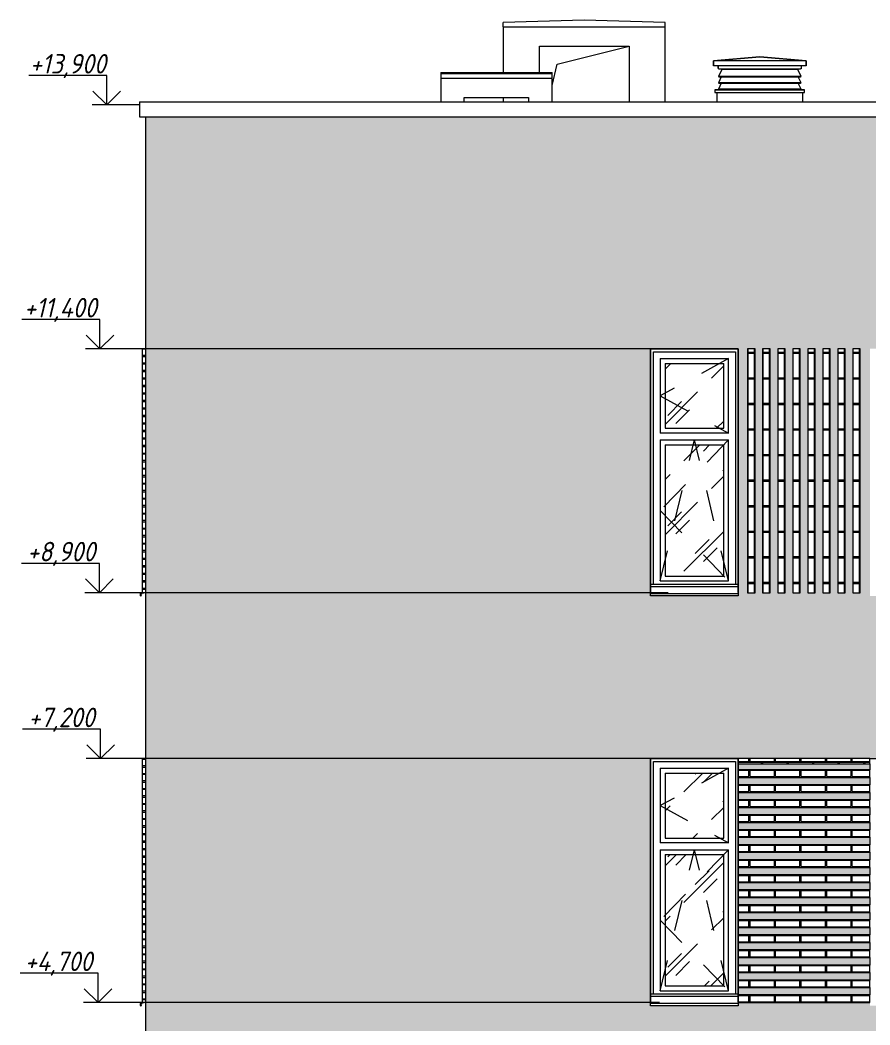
# Model space of a CAD drawing. Header units: millimetres. Extents: x 3914 to 319671, y -18248 to 19136.
# Drawn here: x 189311 to 198025, y 4470 to 14769 of the extents above; entities that cross this region are included whole.
import ezdxf

# ---------------------------------------------------------------- set-up
doc = ezdxf.new("R2010")
doc.units = ezdxf.units.MM
doc.linetypes.add('Штрих', pattern=[635, 317.5, -317.5])
for name, color, linetype, lineweight in [('A-DETL-2', 7, 'Continuous', 5), ('A-GENM', 7, 'Continuous', 9), ('A-GLAZ', 7, 'Continuous', 9), ('A-GLAZ-1', 7, 'Continuous', 5), ('A-GLAZ-2', 7, 'Штрих', 5), ('A-ROOF', 7, 'Continuous', 9), ('A-WALL', 7, 'Continuous', 5), ('A-WALL-PATT', 7, 'Continuous', 5), ('G-ANNO-DIMS', 7, 'Continuous', 9), ('G-ANNO-DIMS-1', 7, 'Continuous', 20), ('I-WALL', 7, 'Continuous', 5), ('S-BEAM', 7, 'Continuous', 9), ('S-COLS', 7, 'Continuous', 9)]:
    doc.layers.add(name, color=color, linetype=linetype, lineweight=lineweight)
doc.styles.add('ISOCPEUR_I_3', font='isocpeui.ttf', dxfattribs={"width": 0.9, "height": 200})
pattern_1 = [(45, (-39007.8, 1300), (-282.8427, 282.8427), [200, -600]), (45, (-39207.8, 1200), (-282.8427, 282.8427), [600, -200]), (45, (-38807.8, 1100), (-282.8427, 282.8427), [200, -600])]

# ---------------------------------------------------------------- blocks, each defined once
blk = doc.blocks.new('парапет4 - парапет-20644611-АР2_ТР1_Фасад ___-1')
at = {"layer": 'A-GENM'}
for p, q in [((-125390, 13930), (-93310, 13930)), ((-125390, 13930), (-125390, 13783)), ((-125383, 13776), (-93310, 13776))]:
    blk.add_line(p, q, dxfattribs=at)
blk.add_open_spline([(-125390, 13783), (-125390, 13782), (-125390, 13781), (-125389, 13780), (-125389, 13779), (-125388, 13778), (-125388, 13778), (-125387, 13777), (-125386, 13777), (-125386, 13776), (-125385, 13776), (-125384, 13776), (-125383, 13776), (-125382, 13776), (-125382, 13776)], degree=3, knots=[0, 0, 0, 0, 0.1111111, 0.2222222, 0.2777778, 0.3333333, 0.3888889, 0.4444444, 0.5, 0.5555556, 0.6111111, 0.6666667, 0.7222222, 0.7777778, 0.7777778, 0.7777778, 0.7777778], dxfattribs=at)
blk.add_open_spline([(-125384, 13776), (-125384, 13776), (-125383, 13776), (-125382, 13776), (-125382, 13776)], degree=3, dxfattribs=at)
blk = doc.blocks.new('Окно_СКБ_1Ст_БезПР - ОК-6__л__900х2500_h_ с форточкой_Вестибюль_ залы ДОО-V239-АР2_ТР1_Фасад ___-1')
at = {"layer": 'A-GLAZ-1'}
h = blk.add_hatch(dxfattribs=at)
h.set_pattern_fill('FP_116', color=256, style=0, pattern_type=2)
h.set_pattern_definition(pattern_1)
h.paths.add_polyline_path([(-119400, 6385), (-119400, 7050), (-120000, 7050), (-120000, 6385)], flags=0)
h = blk.add_hatch(dxfattribs=at)
h.set_pattern_fill('FP_116', color=256, style=0, pattern_type=2)
h.set_pattern_definition(pattern_1)
h.paths.add_polyline_path([(-119919, 4870), (-119400, 4870), (-119400, 6215), (-120000, 6215), (-120000, 4870)], flags=0)
for p, q in [((-120150, 7200), (-120150, 4703)), ((-119250, 7200), (-120150, 7200)), ((-120120, 4785), (-120120, 7170)), ((-120120, 7170), (-119280, 7170)), ((-119280, 7170), (-119280, 4785)), ((-119250, 4703), (-119250, 7200)), ((-120050, 7100), (-120050, 6335)), ((-120050, 7100), (-119350, 7100)), ((-120000, 7050), (-120000, 6385)), ((-120000, 7050), (-119400, 7050)), ((-119400, 6385), (-119400, 7050)), ((-119350, 6335), (-119350, 7100)), ((-119350, 6335), (-120050, 6335)), ((-120000, 6385), (-119400, 6385)), ((-120050, 6265), (-120050, 4820)), ((-120050, 6265), (-119350, 6265)), ((-120000, 6215), (-120000, 4870)), ((-120000, 6215), (-119400, 6215)), ((-119400, 4870), (-119400, 6215)), ((-119350, 4820), (-119350, 6265)), ((-120000, 4870), (-119400, 4870)), ((-120050, 4820), (-119350, 4820))]:
    blk.add_line(p, q, dxfattribs=at)
at = {"layer": 'A-GLAZ-2'}
for p, q in [((-119350, 7100), (-120050, 6717)), ((-120050, 6717), (-119350, 6335)), ((-120050, 4820), (-119700, 6265)), ((-119350, 6265), (-120050, 5543)), ((-119350, 4820), (-119700, 6265)), ((-120050, 5543), (-119350, 4820))]:
    blk.add_line(p, q, dxfattribs=at)
blk = doc.blocks.new('Окно_СКБ_1Ст_БезПР - ОК-6_л__900х2500_h_ с форточкой_Администрация ДОО-V261-АР2_ТР1_Фасад ___-1')
at = {"layer": 'A-GLAZ-1'}
h = blk.add_hatch(dxfattribs=at)
h.set_pattern_fill('FP_116', color=256, style=0, pattern_type=2)
h.set_pattern_definition(pattern_1)
h.paths.add_polyline_path([(-119400, 10585), (-119400, 11250), (-120000, 11250), (-120000, 10585), (-119653, 10585)], flags=0)
h = blk.add_hatch(dxfattribs=at)
h.set_pattern_fill('FP_116', color=256, style=0, pattern_type=2)
h.set_pattern_definition(pattern_1)
h.paths.add_polyline_path([(-119400, 9070), (-119400, 10415), (-120000, 10415), (-120000, 9070)], flags=0)
for p, q in [((-120150, 11400), (-120150, 8903)), ((-119250, 11400), (-120150, 11400)), ((-120120, 8985), (-120120, 11370)), ((-120120, 11370), (-119280, 11370)), ((-119280, 11370), (-119280, 8985)), ((-119250, 8903), (-119250, 11400)), ((-120050, 11300), (-120050, 10535)), ((-120050, 11300), (-119350, 11300)), ((-120000, 11250), (-120000, 10585)), ((-120000, 11250), (-119400, 11250)), ((-119400, 10585), (-119400, 11250)), ((-119350, 10535), (-119350, 11300)), ((-119350, 10535), (-120050, 10535)), ((-120000, 10585), (-119400, 10585)), ((-120050, 10465), (-120050, 9020)), ((-120050, 10465), (-119350, 10465)), ((-120000, 10415), (-120000, 9070)), ((-120000, 10415), (-119400, 10415)), ((-119400, 9070), (-119400, 10415)), ((-119350, 9020), (-119350, 10465)), ((-120000, 9070), (-119400, 9070)), ((-120050, 9020), (-119350, 9020))]:
    blk.add_line(p, q, dxfattribs=at)
at = {"layer": 'A-GLAZ-2'}
for p, q in [((-119350, 11300), (-120050, 10917)), ((-120050, 10917), (-119350, 10535)), ((-120050, 9020), (-119700, 10465)), ((-119350, 10465), (-120050, 9743)), ((-119350, 9020), (-119700, 10465)), ((-120050, 9743), (-119350, 9020))]:
    blk.add_line(p, q, dxfattribs=at)
blk = doc.blocks.new('ЗВ_Общее_Ламель_СКБ_Полоса - ЗВ_Общее_Ламель_СКБ_Полоса-28279588-АР2_ТР1_Фасад ___-1')
at = {"layer": 'S-BEAM'}
for p, q in [((-119425, 14187), (-119453, 14126)), ((-119453, 14126), (-119449, 14124)), ((-118607, 14126), (-119453, 14126)), ((-119449, 14124), (-118611, 14124)), ((-118607, 14126), (-118635, 14187)), ((-118611, 14124), (-118607, 14126))]:
    blk.add_line(p, q, dxfattribs=at)
blk = doc.blocks.new('ЗВ_Общее_Ламель_СКБ_Полоса - ЗВ_Общее_Ламель_СКБ_Полоса-V304-АР2_ТР1_Фасад ___-1')
at = {"layer": 'S-BEAM'}
for p, q in [((-119420, 14262), (-119453, 14190)), ((-118640, 14262), (-119420, 14262)), ((-118607, 14190), (-118640, 14262)), ((-119453, 14190), (-119449, 14187)), ((-118607, 14190), (-119453, 14190)), ((-119449, 14187), (-118611, 14187)), ((-118611, 14187), (-118607, 14190))]:
    blk.add_line(p, q, dxfattribs=at)
blk = doc.blocks.new('ЗВ_Общее_Труба профильная_СКБ - ЗВ_Общее_Труба профильная_СКБ-28280621-АР2_ТР1_Фасад ___-1')
at = {"layer": 'S-BEAM'}
blk.add_line((-119455, 14300), (-119455, 14276), dxfattribs=at)
at = {"layer": 'S-BEAM', "flags": 128}
blk.add_lwpolyline([(-119455, 14276), (-119455, 14275), (-119454, 14273), (-119454, 14272), (-119453, 14271), (-119452, 14271), (-119450, 14270), (-119449, 14270)], dxfattribs=at)
blk = doc.blocks.new('ЗВ_Общее_Труба профильная_СКБ - ЗВ_Общее_Труба профильная_СКБ-28279590-АР2_ТР1_Фасад ___-1')
at = {"layer": 'S-BEAM'}
for p, q in [((-119455, 14276), (-119455, 14300)), ((-119449, 14270), (-118611, 14270)), ((-118605, 14300), (-118605, 14276))]:
    blk.add_line(p, q, dxfattribs=at)
at = {"layer": 'S-BEAM', "flags": 128}
for points in [[(-119449, 14270), (-119450, 14270), (-119452, 14271), (-119453, 14271), (-119454, 14272), (-119454, 14273), (-119455, 14275), (-119455, 14276)], [(-118605, 14276), (-118605, 14275), (-118606, 14273), (-118606, 14272), (-118607, 14271), (-118608, 14271), (-118610, 14270), (-118611, 14270)]]:
    blk.add_lwpolyline(points, dxfattribs=at)
blk = doc.blocks.new('ЗВ_Общее_Покрывной элемент_СКБ - ЗВ_Общее_Покрывной элемент_СКБ-28280623-АР2_ТР1_Фасад ___-1')
at = {"layer": 'S-BEAM'}
for p, q in [((-119030, 14392), (-118555, 14350)), ((-118555, 14350), (-118555, 14300))]:
    blk.add_line(p, q, dxfattribs=at)
blk = doc.blocks.new('ЗВ_Общее_Покрывной элемент_СКБ - ЗВ_Общее_Покрывной элемент_СКБ-V305-АР2_ТР1_Фасад ___-1')
at = {"layer": 'S-BEAM'}
for p, q in [((-119505, 14350), (-119030, 14392)), ((-119505, 14300), (-119505, 14350))]:
    blk.add_line(p, q, dxfattribs=at)
blk = doc.blocks.new('ЗВ_Общее_Покрывной элемент_СКБ - ЗВ_Общее_Покрывной элемент_СКБ-28280624-АР2_ТР1_Фасад ___-1')
at = {"layer": 'S-BEAM'}
for p, q in [((-119030, 14392), (-119505, 14350)), ((-119505, 14350), (-119505, 14300)), ((-118555, 14350), (-119505, 14350)), ((-118555, 14350), (-119030, 14392)), ((-118555, 14300), (-118555, 14350)), ((-118555, 14300), (-119505, 14300))]:
    blk.add_line(p, q, dxfattribs=at)
blk = doc.blocks.new('ЗВ_Общее_Отлив_СКБ - ЗВ_Общее_Отлив_СКБ-28280625-АР2_ТР1_Фасад ___-1')
at = {"layer": 'S-BEAM'}
for p, q in [((-119425, 14060), (-119490, 14053)), ((-119490, 14053), (-118570, 14053)), ((-119490, 14053), (-119490, 14028)), ((-119490, 14028), (-118570, 14028)), ((-118570, 14053), (-118635, 14060)), ((-118570, 14028), (-118570, 14053))]:
    blk.add_line(p, q, dxfattribs=at)
blk = doc.blocks.new('AR_Отверстие прямоугольное _в стене__БезПР - AR_Отверстие прямоугольное _в стене__БезПР-35794837-АР2_ТР1_Фасад ___-1')
at = {"layer": 'A-GLAZ-1'}
for p, q in [((-121106, 14316), (-120370, 14500)), ((-121160, 14100), (-121106, 14316))]:
    blk.add_line(p, q, dxfattribs=at)
blk = doc.blocks.new('WNW_Отлив - Отлив_металлический-33828275-АР2_ТР1_Фасад ___-1')
at = {"layer": 'A-GLAZ-1'}
for p, q in [((-119250, 8985), (-120150, 8985)), ((-119250, 8960), (-120150, 8960)), ((-120150, 8891), (-120150, 8903)), ((-120150, 8866), (-120150, 8891)), ((-120150, 8891), (-119250, 8891)), ((-119250, 8866), (-120150, 8866)), ((-119250, 8903), (-119250, 8891)), ((-119250, 8891), (-119250, 8866))]:
    blk.add_line(p, q, dxfattribs=at)
blk = doc.blocks.new('WNW_Отлив - Отлив_металлический-V330-АР2_ТР1_Фасад ___-1')
at = {"layer": 'A-GLAZ-1'}
for p, q in [((-125330, 8903), (-125380, 8891)), ((-125380, 8891), (-125380, 8866)), ((-125380, 8866), (-125374, 8866)), ((-125379, 8890), (-125330, 8902)), ((-125379, 8867), (-125379, 8890)), ((-125375, 8867), (-125379, 8867)), ((-125370, 8880), (-125375, 8867)), ((-125374, 8866), (-125369, 8880)), ((-125369, 8880), (-125370, 8880))]:
    blk.add_line(p, q, dxfattribs=at)
blk = doc.blocks.new('WNW_Отлив - Отлив_металлический-V331-АР2_ТР1_Фасад ___-1')
at = {"layer": 'A-GLAZ-1'}
for p, q in [((-125330, 4703), (-125380, 4691)), ((-125380, 4691), (-125380, 4666)), ((-125380, 4666), (-125374, 4666)), ((-125379, 4690), (-125330, 4702)), ((-125379, 4667), (-125379, 4690)), ((-125375, 4667), (-125379, 4667)), ((-125370, 4680), (-125375, 4667)), ((-125374, 4666), (-125369, 4680)), ((-125369, 4680), (-125370, 4680))]:
    blk.add_line(p, q, dxfattribs=at)
blk = doc.blocks.new('WNW_Отлив - Отлив_металлический-V335-АР2_ТР1_Фасад ___-1')
at = {"layer": 'A-GLAZ-1'}
for p, q in [((-119250, 4785), (-120150, 4785)), ((-119250, 4760), (-120150, 4760)), ((-119250, 4785), (-119250, 4760)), ((-119250, 4760), (-119250, 4691)), ((-120150, 4691), (-120150, 4703)), ((-120150, 4666), (-120150, 4691)), ((-120150, 4691), (-119250, 4691)), ((-119250, 4666), (-120150, 4666)), ((-119250, 4691), (-119250, 4666))]:
    blk.add_line(p, q, dxfattribs=at)
blk = doc.blocks.new('Высотные отметки - Стрелка_Верх-17668718-АР2_ТР1_Фасад ___-1')
at = {"layer": 'G-ANNO-DIMS'}
for p, q in [((2945, 7800), (3745, 7800)), ((2945, 7500), (2945, 7800)), ((2794, 7500), (3094, 7500))]:
    blk.add_line(p, q, dxfattribs=at)
at = {"layer": 'G-ANNO-DIMS-1'}
for q in [(2804, 7641), (3087, 7641)]:
    blk.add_line((2945, 7500), q, dxfattribs=at)

msp = doc.modelspace()

# ---------------------------------------------------------------- hatches: boundary and pattern name
at = {"layer": 'A-WALL-PATT'}
h = msp.add_hatch(dxfattribs=at)
h.set_pattern_fill('FP_115', color=256, style=0, pattern_type=2)
h.set_pattern_definition([(180, (222990.92, 8464), (-2e-14, -154), [125, -137]), (90, (222990.92, 8399), (-262, 2e-14), [65, -89]), (180, (222990.92, 8399), (-2e-14, -154), [125, -137]), (90, (223002.92, 8399), (-262, 2e-14), [65, -89]), (180, (223127.92, 8399), (-2e-14, -154), [125, -137]), (180, (223127.92, 8464), (-2e-14, -154), [125, -137]), (90, (222871.92, 8476), (-262, 2e-14), [65, -89]), (90, (223121.92, 8476), (-262, 2e-14), [65, -89]), (0, (222871.92, 8476), (0, -154), [250, -12]), (0, (222871.92, 8541), (0, -154), [250, -12])])
h.paths.add_polyline_path([(190595.9, 8400), (219500.9, 8400), (219500.9, 13740), (222615.9, 13740), (222615.9, 13776), (190595.9, 13776), (190595.9, 8805.3)], flags=0)
h.paths.add_polyline_path([(200325.5, 8866), (198025.5, 8867), (198025.5, 8900), (196675.9, 8900), (196675.9, 11400), (198925.5, 11400), (198925.7, 11400), (201225.5, 11400), (201225.5, 8866), (200325.9, 8866)], flags=0)
h.paths.add_polyline_path([(210446, 8866), (208175.5, 8867), (208175.5, 11400), (209075.5, 11400), (209076.1, 11400), (210375.9, 11400), (210375.9, 11396.5), (210495.9, 11396.5), (210495.9, 11400), (211275.9, 11400), (211275.9, 8866), (210495.9, 8866)], flags=0)
h.paths.add_polyline_path([(196262.5, 8866), (195775.7, 8867), (195775.7, 11400), (196675.7, 11400), (196675.7, 8866), (196655.6, 8866)], flags=0)
h.paths.add_polyline_path([(205975.5, 8866), (205975.5, 8900), (204676.1, 8900), (204676.1, 11400), (206875.5, 11400), (206875.5, 8866)], flags=0)
h.paths.add_polyline_path([(213510.6, 8866), (212475.9, 8867), (212475.9, 11400), (214775.9, 11400), (214775.9, 8866)], flags=0)
h.paths.add_polyline_path([(202784.7, 8866), (202375.9, 8867), (202375.9, 11400), (204675.9, 11400), (204675.9, 8866), (203718.5, 8866)], flags=0)
h.paths.add_polyline_path([(198925.5, 8932.9), (198925.7, 8932.9), (198925.5, 8960)], flags=0)
h.paths.add_polyline_path([(210446, 8932.9), (210495.9, 8932.9), (210495.9, 9008.6), (210375.9, 9008.6), (210375.9, 8932.9), (210377.5, 8932.9)], flags=0)
h.paths.add_polyline_path([(210384.8, 9085.6), (210495.9, 9085.6), (210495.9, 9162.5), (210375.9, 9162.5), (210375.9, 9085.6)], flags=0)
h.paths.add_polyline_path([(198925.5, 9085.6), (198925.7, 9085.6), (198925.5, 9162.5)], flags=0)
h.paths.add_polyline_path([(209075.5, 9085.6), (209076.1, 9085.6), (209075.5, 9162.5)], flags=0)
h.paths.add_polyline_path([(198925.5, 9239.5), (198925.7, 9239.5), (198925.5, 9317)], flags=0)
h.paths.add_polyline_path([(210375.9, 9239.5), (210495.9, 9239.5), (210495.9, 9317), (210375.9, 9317)], flags=0)
h.paths.add_polyline_path([(210446, 9394), (210495.9, 9394), (210495.9, 9470.5), (210375.9, 9470.5), (210375.9, 9394), (210399.6, 9394)], flags=0)
h.paths.add_polyline_path([(198925.5, 9394), (198925.7, 9394), (198925.5, 9470.5)], flags=0)
h.paths.add_polyline_path([(198925.5, 9547.5), (198925.7, 9547.5), (198925.5, 9559.3)], flags=0)
h.paths.add_polyline_path([(210446, 9547.5), (210495.9, 9547.5), (210495.9, 9624.3), (210375.9, 9624.3), (210375.9, 9547.5), (210407, 9547.5)], flags=0)
h.paths.add_polyline_path([(209075.6, 9547.5), (209076.1, 9547.5), (209075.5, 9547.5)], flags=0)
h.paths.add_polyline_path([(198925.6, 9701.3), (198925.7, 9701.3), (198925.5, 9701.3)], flags=0)
h.paths.add_polyline_path([(210375.9, 9701.3), (210495.9, 9701.3), (210495.9, 9778.4), (210375.9, 9778.4)], flags=0)
h.paths.add_polyline_path([(198925.5, 9855.4), (198925.7, 9855.4), (198925.5, 9932.4)], flags=0)
h.paths.add_polyline_path([(209075.5, 9855.4), (209076.1, 9855.4), (209075.5, 9932.4)], flags=0)
h.paths.add_polyline_path([(210495.9, 9855.4), (210495.9, 9932.4), (210375.9, 9932.4), (210375.9, 9855.4), (210446, 9855.4)], flags=0)
h.paths.add_polyline_path([(210446, 10009.4), (210495.9, 10009.4), (210495.9, 10086.6), (210375.9, 10086.6), (210375.9, 10009.4), (210429.2, 10009.4)], flags=0)
h.paths.add_polyline_path([(209075.5, 10163.6), (209076.1, 10163.6), (209075.5, 10240)], flags=0)
h.paths.add_polyline_path([(198925.6, 10163.6), (198925.7, 10163.6), (198925.5, 10163.6)], flags=0)
h.paths.add_polyline_path([(210375.9, 10163.6), (210495.9, 10163.6), (210495.9, 10240), (210375.9, 10240)], flags=0)
h.paths.add_polyline_path([(210375.9, 10317), (210495.9, 10317), (210495.9, 10394.6), (210375.9, 10394.6)], flags=0)
h.paths.add_polyline_path([(209075.5, 10317), (209076.1, 10317), (209075.5, 10394.6)], flags=0)
h.paths.add_polyline_path([(210451.4, 10471.6), (210495.9, 10471.6), (210495.9, 10548.6), (210375.9, 10548.6), (210375.9, 10471.6), (210446, 10471.6)], flags=0)
h.paths.add_polyline_path([(198925.6, 10471.6), (198925.7, 10471.6), (198925.5, 10471.6)], flags=0)
h.paths.add_polyline_path([(209075.9, 10471.6), (209076.1, 10471.6), (209075.5, 10471.6)], flags=0)
h.paths.add_polyline_path([(210446, 10625.6), (210495.9, 10625.6), (210495.9, 10700.6), (210375.9, 10700.6), (210375.9, 10625.6)], flags=0)
h.paths.add_polyline_path([(209075.5, 10625.6), (209076.1, 10625.6), (209075.5, 10700.6)], flags=0)
h.paths.add_polyline_path([(210466, 10777.6), (210495.9, 10777.6), (210495.9, 10854.6), (210375.9, 10854.6), (210375.9, 10777.6), (210446, 10777.6)], flags=0)
h.paths.add_polyline_path([(210446, 10931.6), (210495.9, 10931.6), (210495.9, 11008.6), (210375.9, 11008.6), (210375.9, 10931.6)], flags=0)
h.paths.add_polyline_path([(209076, 10931.6), (209076.1, 10931.6), (209075.5, 10931.6)], flags=0)
h.paths.add_polyline_path([(198925.5, 11085.6), (198925.7, 11085.6), (198925.5, 11085.6)], flags=0)
h.paths.add_polyline_path([(210495.9, 11085.6), (210495.9, 11162.6), (210375.9, 11162.6), (210375.9, 11085.6), (210480.8, 11085.6)], flags=0)
h.paths.add_polyline_path([(210446, 11239.6), (210495.9, 11239.6), (210495.9, 11319.5), (210375.9, 11319.5), (210375.9, 11239.6)], flags=0)
h = msp.add_hatch(dxfattribs=at)
h.set_pattern_fill('FP_161', color=256, style=0, pattern_type=2)
h.set_pattern_definition([(180, (189463.42, 8163.5), (-2e-14, -154), [125, -137]), (90, (189463.42, 8098.5), (-262, 2e-14), [65, -89]), (180, (189463.42, 8098.5), (-2e-14, -154), [125, -137]), (90, (189475.42, 8098.5), (-262, 2e-14), [65, -89]), (180, (189600.42, 8098.5), (-2e-14, -154), [125, -137]), (180, (189600.42, 8163.5), (-2e-14, -154), [125, -137]), (90, (189344.42, 8175.5), (-262, 2e-14), [65, -89]), (90, (189594.42, 8175.5), (-262, 2e-14), [65, -89]), (0, (189344.42, 8175.5), (0, -154), [250, -12]), (0, (189344.42, 8240.5), (0, -154), [250, -12])])
h.paths.add_polyline_path([(190584.9, 8900), (190595.9, 8902.5), (190595.9, 11400), (190565.9, 11400), (190565.9, 8900)], flags=0)
h.paths.add_polyline_path([(190589.4, 8900), (190595.9, 8900), (190595.9, 8901.5)], flags=0)
h = msp.add_hatch(dxfattribs=at)
h.set_pattern_fill('FP_137', color=256, style=0, pattern_type=2)
h.set_pattern_definition([(270, (197700.77, 35214.15), (154, 9e-15), [125, -137]), (180, (197765.77, 35214.15), (3e-14, -262), [65, -89]), (270, (197765.77, 35214.15), (154, 9e-15), [125, -137]), (180, (197765.77, 35226.15), (3e-14, -262), [65, -89]), (270, (197765.77, 35351.15), (154, 9e-15), [125, -137]), (270, (197700.77, 35351.15), (154, 9e-15), [125, -137]), (180, (197688.77, 35095.15), (3e-14, -262), [65, -89]), (180, (197688.77, 35345.15), (3e-14, -262), [65, -89]), (90, (197688.77, 35095.15), (154, -9e-15), [250, -12]), (90, (197623.77, 35095.15), (154, -9e-15), [250, -12])])
h.paths.add_polyline_path([(196675.9, 8900), (196771.4, 8900), (196771.4, 11400), (196675.9, 11400), (196675.9, 9559.3)], flags=0)
h.paths.add_polyline_path([(196848.4, 8900), (196925.4, 8900), (196925.4, 11400), (196848.4, 11400), (196848.4, 9559.3)], flags=0)
h.paths.add_polyline_path([(198025.5, 8900), (198025.5, 11400), (197926.4, 11400), (197926.4, 8900)], flags=0)
h.paths.add_polyline_path([(204676.1, 8900), (204749.9, 8900), (204749.9, 11400), (204676.1, 11400), (204676.1, 9559.3)], flags=0)
h.paths.add_polyline_path([(204826.9, 8900), (204903.9, 8900), (204903.9, 11400), (204826.9, 11400), (204826.9, 9190.1)], flags=0)
h.paths.add_polyline_path([(204980.9, 8900), (205057.9, 8900), (205057.9, 11400), (204980.9, 11400), (204980.9, 9486.4)], flags=0)
h.paths.add_polyline_path([(205211.9, 8900), (205211.9, 11400), (205134.9, 11400), (205134.9, 8900)], flags=0)
h.paths.add_polyline_path([(205288.9, 8900), (205365.9, 8900), (205365.9, 11400), (205288.9, 11400), (205288.9, 9559.3)], flags=0)
h.paths.add_polyline_path([(205519.9, 8900), (205519.9, 11400), (205442.9, 11400), (205442.9, 8900)], flags=0)
h.paths.add_polyline_path([(205904.9, 8900), (205975.5, 8900), (205975.5, 11400), (205904.9, 11400), (205904.9, 8902.5)], flags=0)
h.paths.add_polyline_path([(205596.9, 8900), (205673.9, 8900), (205673.9, 11400), (205596.9, 11400), (205596.9, 9559.3)], flags=0)
h.paths.add_polyline_path([(197079.4, 8900), (197079.4, 11400), (197002.4, 11400), (197002.4, 8900)], flags=0)
h.paths.add_polyline_path([(197156.4, 8900), (197233.4, 8900), (197233.4, 11400), (197156.4, 11400), (197156.4, 9559.3)], flags=0)
h.paths.add_polyline_path([(205750.9, 8900), (205827.9, 8900), (205827.9, 11400), (205750.9, 11400), (205750.9, 9559.3)], flags=0)
h.paths.add_polyline_path([(197849.4, 8900), (197849.4, 11400), (197772.4, 11400), (197772.4, 8900)], flags=0)
h.paths.add_polyline_path([(197310.4, 8900), (197387.4, 8900), (197387.4, 11400), (197310.4, 11400), (197310.4, 9559.3)], flags=0)
h.paths.add_polyline_path([(197695.4, 8900), (197695.4, 11400), (197618.4, 11400), (197618.4, 8900)], flags=0)
h.paths.add_polyline_path([(197541.4, 8900), (197541.4, 11400), (197464.4, 11400), (197464.4, 8900)], flags=0)
h = msp.add_hatch(dxfattribs=at)
h.set_pattern_fill('FP_135', color=256, style=0, pattern_type=2)
h.set_pattern_definition([(270, (197623.77, 9122.99), (154, 9e-15), [125, -137]), (180, (197688.77, 9122.99), (3e-14, -262), [65, -89]), (270, (197688.77, 9122.99), (154, 9e-15), [125, -137]), (180, (197688.77, 9134.99), (3e-14, -262), [65, -89]), (270, (197688.77, 9259.99), (154, 9e-15), [125, -137]), (270, (197623.77, 9259.99), (154, 9e-15), [125, -137]), (180, (197611.77, 9003.99), (3e-14, -262), [65, -89]), (180, (197611.77, 9253.99), (3e-14, -262), [65, -89]), (90, (197611.77, 9003.99), (154, -9e-15), [250, -12]), (90, (197546.77, 9003.99), (154, -9e-15), [250, -12])])
h.paths.add_polyline_path([(196925.4, 8900), (197002.4, 8900), (197002.4, 11401), (196925.4, 11400), (196925.4, 9559.3)], flags=0)
h.paths.add_polyline_path([(197156.4, 8900), (197156.4, 11401), (197079.4, 11400), (197079.4, 8900)], flags=0)
h.paths.add_polyline_path([(196771.4, 8900), (196848.4, 8900), (196848.4, 11401), (196771.4, 11400), (196771.4, 9559.3)], flags=0)
h.paths.add_polyline_path([(197772.4, 8900), (197772.4, 11401), (197695.4, 11400), (197695.4, 8900)], flags=0)
h.paths.add_polyline_path([(197310.4, 8900), (197310.4, 11401), (197233.4, 11400), (197233.4, 8900)], flags=0)
h.paths.add_polyline_path([(197421.8, 8900), (197464.4, 8900), (197464.4, 11401), (197387.4, 11400), (197387.4, 8900)], flags=0)
h.paths.add_polyline_path([(197618.4, 8900), (197618.4, 11401), (197541.4, 11400), (197541.4, 8900)], flags=0)
h.paths.add_polyline_path([(197849.4, 8900), (197926.4, 8900), (197926.4, 11401), (197849.4, 11400), (197849.4, 9226.2)], flags=0)
h = msp.add_hatch(dxfattribs=at)
h.set_pattern_fill('FP_113', color=256, style=0, pattern_type=2)
h.set_pattern_definition([(180, (222984.9, 4306), (-2e-14, -154), [125, -137]), (90, (222984.9, 4241), (-262, 2e-14), [65, -89]), (180, (222984.9, 4241), (-2e-14, -154), [125, -137]), (90, (222996.9, 4241), (-262, 2e-14), [65, -89]), (180, (223121.9, 4241), (-2e-14, -154), [125, -137]), (180, (223121.9, 4306), (-2e-14, -154), [125, -137]), (90, (222865.9, 4318), (-262, 2e-14), [65, -89]), (90, (223115.9, 4318), (-262, 2e-14), [65, -89]), (0, (222865.9, 4318), (0, -154), [250, -12]), (0, (222865.9, 4383), (0, -154), [250, -12])])
h.paths.add_polyline_path([(190845.9, 3000), (195459.2, 3000), (195459.2, 3298), (195473.4, 3298.7), (195472.1, 3303.5), (195473.4, 3312.3), (195476.7, 3316.7), (195483.6, 3320.2), (195489.3, 3320.2), (195496.7, 3317.5), (195497.8, 3316.7), (195502.2, 3307.1), (195505.7, 3298), (195543.2, 3298), (195543.7, 3310.6), (195545.2, 3313.9), (195550.7, 3318.8), (195554.3, 3320.2), (195562.1, 3320.2), (195568.8, 3316.7), (195572.7, 3310.6), (195573.2, 3303.5), (195573.2, 3298), (195611.8, 3298), (195617.1, 3314.6), (195621.5, 3318.8), (195628.9, 3320.6), (195636.4, 3318.8), (195642.9, 3311.6), (195644.5, 3307.1), (195644.5, 3298), (195657.2, 3298), (195657.2, 3000), (209075.9, 3000), (209075.9, 3002.6), (210495.9, 3002.6), (210495.9, 3000), (219500.9, 3000), (219500.9, 8400), (190595.9, 8400), (190595.9, 4200), (190595.9, 3000)])
h.paths.add_polyline_path([(195641, 3298), (195641.2, 3298), (195642.3, 3300.3)], flags=17)
h.paths.add_polyline_path([(195569.1, 3298), (195569.3, 3298), (195570.5, 3300.1)], flags=17)
h.paths.add_polyline_path([(195496.7, 3298), (195497.8, 3298.7), (195496.6, 3298)], flags=17)
h.paths.add_polyline_path([(209057.5, 4666), (208175.5, 4667), (208175.5, 7200), (209075.5, 7200), (209075.5, 4666)], flags=16)
h.paths.add_polyline_path([(198867.1, 4666), (198025.5, 4667), (198025.5, 7200), (198925.5, 7200), (198925.5, 4666), (198867.3, 4666)], flags=16)
h.paths.add_polyline_path([(196515.9, 4666), (195775.7, 4667), (195775.9, 7200), (198025, 7200), (198025, 4700), (196675.7, 4699.4), (196675.7, 4666), (196655.6, 4666)], flags=16)
h.paths.add_polyline_path([(206875.5, 4666), (205975.5, 4667), (205975.5, 4700), (204676.5, 4700), (204676.9, 7200), (208174.5, 7199.9), (208174.5, 4700), (206875.5, 4700), (206875.5, 4667)], flags=16)
h.paths.add_polyline_path([(203775.9, 4666), (203775.9, 7200), (204675.9, 7200), (204675.9, 4666), (203795.8, 4666)], flags=16)
h.paths.add_polyline_path([(214775.9, 4666), (213875.9, 4667), (213875.9, 4700), (212675.7, 4699), (212675.7, 4666), (210495.7, 4667), (210495.7, 7200), (214775.9, 7200), (214775.9, 4667)], flags=16)
h.paths.add_polyline_path([(200414.4, 4666), (200325.5, 4667), (200325.5, 4700), (198925.7, 4700), (198925.7, 7200), (202625.5, 7200), (202625.5, 4666), (201252.4, 4666)], flags=16)
h = msp.add_hatch(dxfattribs=at)
h.set_pattern_fill('FP_162', color=256, style=0, pattern_type=2)
h.set_pattern_definition([(180, (189463.42, 4263.5), (-2e-14, -154), [125, -137]), (90, (189463.42, 4198.5), (-262, 2e-14), [65, -89]), (180, (189463.42, 4198.5), (-2e-14, -154), [125, -137]), (90, (189475.42, 4198.5), (-262, 2e-14), [65, -89]), (180, (189600.42, 4198.5), (-2e-14, -154), [125, -137]), (180, (189600.42, 4263.5), (-2e-14, -154), [125, -137]), (90, (189344.42, 4275.5), (-262, 2e-14), [65, -89]), (90, (189594.42, 4275.5), (-262, 2e-14), [65, -89]), (0, (189344.42, 4275.5), (0, -154), [250, -12]), (0, (189344.42, 4340.5), (0, -154), [250, -12])])
h.paths.add_polyline_path([(190595.9, 4700), (190595.9, 4701.5), (190589.4, 4700)], flags=0)
h.paths.add_polyline_path([(190584.9, 4700), (190595.9, 4702.5), (190595.9, 7200), (190565.9, 7200), (190565.9, 4700)], flags=0)
h = msp.add_hatch(dxfattribs=at)
h.set_pattern_fill('FP_150', color=256, style=0, pattern_type=2)
h.set_pattern_definition([(180, (196914.81, 4231.62), (-2e-14, -154), [125, -137]), (90, (196914.81, 4166.62), (-262, 2e-14), [65, -89]), (180, (196914.81, 4166.62), (-2e-14, -154), [125, -137]), (90, (196926.81, 4166.62), (-262, 2e-14), [65, -89]), (180, (197051.81, 4166.62), (-2e-14, -154), [125, -137]), (180, (197051.81, 4231.62), (-2e-14, -154), [125, -137]), (90, (196795.81, 4243.62), (-262, 2e-14), [65, -89]), (90, (197045.81, 4243.62), (-262, 2e-14), [65, -89]), (0, (196795.81, 4243.62), (0, -154), [250, -12]), (0, (196795.81, 4308.62), (0, -154), [250, -12])])
h.paths.add_polyline_path([(198025, 4700), (198025, 4777), (196675.9, 4777), (196675.9, 4700)], flags=0)
h.paths.add_polyline_path([(196675.9, 4852.8), (198025, 4852.8), (198025, 4929.8), (196675.9, 4929.8)], flags=0)
h.paths.add_polyline_path([(196841.4, 5006.6), (198025, 5006.6), (198025, 5083.6), (196675.9, 5083.6), (196675.9, 5006.6)], flags=0)
h.paths.add_polyline_path([(196675.9, 5161.1), (198025, 5161.1), (198025, 5238.1), (196675.9, 5238.1)], flags=0)
h.paths.add_polyline_path([(197804.8, 5314.6), (198025, 5314.6), (198025, 5391.6), (196675.9, 5391.6), (196675.9, 5314.6), (197421.8, 5314.6)], flags=0)
h.paths.add_polyline_path([(197996.4, 5468.4), (198025, 5468.4), (198025, 5545.4), (196675.9, 5545.4), (196675.9, 5468.4), (197804.8, 5468.4)], flags=0)
h.paths.add_polyline_path([(198025, 5622.5), (198025, 5699.5), (196675.9, 5699.5), (196675.9, 5622.5), (197996.4, 5622.5)], flags=0)
h.paths.add_polyline_path([(197996.4, 5776.5), (198025, 5776.5), (198025, 5853.5), (196675.9, 5853.5), (196675.9, 5776.5), (197804.8, 5776.5)], flags=0)
h.paths.add_polyline_path([(197421.8, 5930.8), (198025, 5930.8), (198025, 6007.8), (196675.9, 6007.8), (196675.9, 5930.8), (197340.1, 5930.8)], flags=0)
h.paths.add_polyline_path([(197421.8, 6084.1), (198025, 6084.1), (198025, 6161.1), (196675.9, 6161.1), (196675.9, 6084.1)], flags=0)
h.paths.add_polyline_path([(197421.8, 6238.7), (198025, 6238.7), (198025, 6315.7), (196675.9, 6315.7), (196675.9, 6238.7)], flags=0)
h.paths.add_polyline_path([(198025, 6392.7), (198025, 6469.7), (196675.9, 6469.7), (196675.9, 6392.7), (197589.4, 6392.7)], flags=0)
h.paths.add_polyline_path([(197671.4, 6544.7), (198025, 6544.7), (198025, 6621.7), (196675.9, 6621.7), (196675.9, 6544.7), (197421.8, 6544.7)], flags=0)
h.paths.add_polyline_path([(197804.8, 6698.7), (198025, 6698.7), (198025, 6775.7), (196675.9, 6775.7), (196675.9, 6698.7), (197754.5, 6698.7)], flags=0)
h.paths.add_polyline_path([(198025, 6852.7), (198025, 6929.7), (196675.9, 6929.7), (196675.9, 6852.7), (197996.4, 6852.7)], flags=0)
h.paths.add_polyline_path([(197421.8, 7006.7), (198025, 7006.7), (198025, 7083.7), (196675.9, 7083.7), (196675.9, 7006.7)], flags=0)
h.paths.add_polyline_path([(197421.8, 7145), (198025, 7145), (198025, 7200), (196675.9, 7200), (196675.9, 7145)], flags=0)
h = msp.add_hatch(dxfattribs=at)
h.set_pattern_fill('FP_139', color=256, style=0, pattern_type=2)
h.set_pattern_definition([(180, (223120.92, 4231), (-2e-14, -154), [125, -137]), (90, (223120.92, 4166), (-262, 2e-14), [65, -89]), (180, (223120.92, 4166), (-2e-14, -154), [125, -137]), (90, (223132.92, 4166), (-262, 2e-14), [65, -89]), (180, (223257.92, 4166), (-2e-14, -154), [125, -137]), (180, (223257.92, 4231), (-2e-14, -154), [125, -137]), (90, (223001.92, 4243), (-262, 2e-14), [65, -89]), (90, (223251.92, 4243), (-262, 2e-14), [65, -89]), (0, (223001.92, 4243), (0, -154), [250, -12]), (0, (223001.92, 4308), (0, -154), [250, -12])])
h.paths.add_polyline_path([(204771.4, 4777), (205975.5, 4777), (205975.5, 4852.8), (204676.9, 4852.8), (204676.9, 4777), (204716.9, 4777)], flags=0)
h.paths.add_polyline_path([(196675.9, 4777), (198025, 4777), (198025, 4852.8), (196675.9, 4852.8)], flags=0)
h.paths.add_polyline_path([(204676.9, 4929.8), (205975.5, 4929.8), (205975.5, 5006.6), (204676.9, 5006.6)], flags=0)
h.paths.add_polyline_path([(196675.9, 4929.8), (198025, 4929.8), (198025, 5006.6), (196675.9, 5006.6)], flags=0)
h.paths.add_polyline_path([(205849.2, 5083.6), (205975.5, 5083.6), (205975.5, 5161.1), (204676.9, 5161.1), (204676.9, 5083.6), (205575.9, 5083.6)], flags=0)
h.paths.add_polyline_path([(198025, 5083.6), (198025, 5161.1), (196675.9, 5161.1), (196675.9, 5083.6), (197804.8, 5083.6)], flags=0)
h.paths.add_polyline_path([(204676.9, 5238.1), (205975.5, 5238.1), (205975.5, 5314.6), (204676.9, 5314.6)], flags=0)
h.paths.add_polyline_path([(197421.8, 5238.1), (198025, 5238.1), (198025, 5314.6), (196675.9, 5314.6), (196675.9, 5238.1), (196966.3, 5238.1)], flags=0)
h.paths.add_polyline_path([(205849.2, 5391.6), (205975.5, 5391.6), (205975.5, 5468.4), (204676.9, 5468.4), (204676.9, 5391.6), (205575.9, 5391.6)], flags=0)
h.paths.add_polyline_path([(197049.2, 5391.6), (198025, 5391.6), (198025, 5468.4), (196675.9, 5468.4), (196675.9, 5391.6)], flags=0)
h.paths.add_polyline_path([(204875.9, 5545.4), (205975.5, 5545.4), (205975.5, 5622.5), (204676.9, 5622.5), (204676.9, 5545.4)], flags=0)
h.paths.add_polyline_path([(197996.4, 5545.4), (198025, 5545.4), (198025, 5622.5), (196675.9, 5622.5), (196675.9, 5545.4), (197804.8, 5545.4)], flags=0)
h.paths.add_polyline_path([(204875.9, 5699.5), (205975.5, 5699.5), (205975.5, 5776.5), (204676.9, 5776.5), (204676.9, 5699.5)], flags=0)
h.paths.add_polyline_path([(198025, 5699.5), (198025, 5776.5), (196675.9, 5776.5), (196675.9, 5699.5), (197996.4, 5699.5)], flags=0)
h.paths.add_polyline_path([(204676.9, 5853.5), (205975.5, 5853.5), (205975.5, 5930.8), (204676.9, 5930.8)], flags=0)
h.paths.add_polyline_path([(197421.8, 5853.5), (198025, 5853.5), (198025, 5930.8), (196675.9, 5930.8), (196675.9, 5853.5), (197298.4, 5853.5)], flags=0)
h.paths.add_polyline_path([(205356.2, 6007.8), (205975.5, 6007.8), (205975.5, 6084.1), (204676.9, 6084.1), (204676.9, 6007.8), (205083.1, 6007.8)], flags=0)
h.paths.add_polyline_path([(196675.9, 6007.8), (198025, 6007.8), (198025, 6084.1), (196675.9, 6084.1)], flags=0)
h.paths.add_polyline_path([(205849.2, 6161.1), (205975.5, 6161.1), (205975.5, 6238.7), (204676.9, 6238.7), (204676.9, 6161.1), (205575.9, 6161.1)], flags=0)
h.paths.add_polyline_path([(197421.8, 6161.1), (198025, 6161.1), (198025, 6238.7), (196675.9, 6238.7), (196675.9, 6161.1)], flags=0)
h.paths.add_polyline_path([(204676.9, 6315.7), (205975.5, 6315.7), (205975.5, 6392.7), (204676.9, 6392.7)], flags=0)
h.paths.add_polyline_path([(197547.8, 6315.7), (198025, 6315.7), (198025, 6392.7), (196675.9, 6392.7), (196675.9, 6315.7), (197421.8, 6315.7)], flags=0)
h.paths.add_polyline_path([(205596.2, 6469.7), (205975.5, 6469.7), (205975.5, 6544.7), (204676.9, 6543.6), (204676.9, 6469.7), (205575.9, 6469.7)], flags=0)
h.paths.add_polyline_path([(198025, 6469.7), (198025, 6544.7), (196675.9, 6543.6), (196675.9, 6469.7), (197630.9, 6469.7)], flags=0)
h.paths.add_polyline_path([(204676.9, 6621.7), (205975.5, 6621.7), (205975.5, 6698.7), (204676.9, 6698.7)], flags=0)
h.paths.add_polyline_path([(197804.8, 6621.7), (198025, 6621.7), (198025, 6698.7), (196675.9, 6698.7), (196675.9, 6621.7), (197713, 6621.7)], flags=0)
h.paths.add_polyline_path([(204676.9, 6775.7), (205975.5, 6775.7), (205975.5, 6852.7), (204676.9, 6852.7)], flags=0)
h.paths.add_polyline_path([(196675.9, 6775.7), (198025, 6775.7), (198025, 6852.7), (196675.9, 6852.7)], flags=0)
h.paths.add_polyline_path([(204676.9, 6929.7), (205975.5, 6929.7), (205975.5, 7006.7), (204676.9, 7006.7)], flags=0)
h.paths.add_polyline_path([(197421.8, 6929.7), (198025, 6929.7), (198025, 7006.7), (196675.9, 7006.7), (196675.9, 6929.7)], flags=0)
h.paths.add_polyline_path([(205915.1, 7083.7), (205975.5, 7083.7), (205975.5, 7145), (204676.9, 7145), (204676.9, 7083.7), (205849.2, 7083.7)], flags=0)
h.paths.add_polyline_path([(197421.8, 7083.7), (198025, 7083.7), (198025, 7145), (196675.9, 7145), (196675.9, 7083.7)], flags=0)

# ---------------------------------------------------------------- linework, layer by layer
at = {"layer": 'A-DETL-2'}
msp.add_line((190535.9, 13900), (190315.9, 13900), dxfattribs=at)
at = {"layer": 'A-ROOF'}
for p, q in [((195095.9, 14768.9), (194265.9, 14744)), ((194265.9, 14700), (194265.9, 14744)), ((195925.9, 14744), (195095.9, 14768.9)), ((195925.9, 14700), (195925.9, 14744)), ((194265.9, 14700), (195925.9, 14700)), ((193625.9, 14230.2), (193625.9, 14175)), ((193625.9, 14230.2), (194765.9, 14230.2)), ((194765.9, 14219), (193625.9, 14219)), ((194765.9, 14175), (194765.9, 14230.2)), ((193625.9, 14175), (194765.9, 14175))]:
    msp.add_line(p, q, dxfattribs=at)
at = {"layer": 'A-WALL'}
for p, q in [((194265.9, 14700), (194265.9, 14230.2)), ((195925.9, 13930), (195925.9, 14700)), ((194635.9, 14230.2), (194635.9, 14500)), ((194635.9, 14500), (195555.9, 14500)), ((195555.9, 14500), (195555.9, 13930)), ((193625.9, 14175), (193625.9, 13930)), ((194765.9, 13930), (194765.9, 14175)), ((196455.9, 14028.1), (196455.9, 13930)), ((197335.9, 13930), (197335.9, 14028.1)), ((193865.9, 13930), (193865.9, 13975)), ((193865.9, 13975), (194525.9, 13975)), ((194265.9, 13975), (194265.9, 13930)), ((194525.9, 13975), (194525.9, 13930)), ((190595.9, 13776), (190595.9, 8400)), ((195775.7, 11400), (196675.7, 11400)), ((195775.7, 8902.5), (195775.7, 11400)), ((196675.7, 11400), (196675.7, 8902.5)), ((190595.9, 8400), (190595.9, -91.6)), ((195775.7, 4702.5), (195775.7, 7200)), ((195775.7, 7200), (196675.9, 7200)), ((196675.9, 7145), (196675.9, 7083.7)), ((198025, 7200), (198925.5, 7200)), ((198025, 7145), (198025, 7083.7)), ((196675.9, 7006.7), (196675.9, 6929.7)), ((198025, 7006.7), (198025, 6929.7)), ((196675.9, 6852.7), (196675.9, 6775.7)), ((198025, 6852.7), (198025, 6775.7)), ((196675.9, 6698.7), (196675.9, 6621.7)), ((198025, 6698.7), (198025, 6621.7)), ((196675.9, 6543.6), (196675.9, 6469.7)), ((198025, 6543.6), (198025, 6469.7)), ((196675.9, 6392.7), (196675.9, 6315.7)), ((198025, 6392.7), (198025, 6315.7)), ((196675.9, 6238.7), (196675.9, 6161.1)), ((198025, 6238.7), (198025, 6161.1)), ((196675.9, 6084.1), (196675.9, 6007.8)), ((198025, 6084.1), (198025, 6007.8)), ((196675.9, 5930.8), (196675.9, 5853.5)), ((198025, 5930.8), (198025, 5853.5)), ((196675.9, 5776.5), (196675.9, 5699.5)), ((198025, 5776.5), (198025, 5699.5)), ((196675.9, 5622.5), (196675.9, 5545.4)), ((198025, 5622.5), (198025, 5545.4)), ((196675.9, 5468.4), (196675.9, 5391.6)), ((198025, 5468.4), (198025, 5391.6)), ((196675.9, 5314.6), (196675.9, 5238.1)), ((198025, 5314.6), (198025, 5238.1)), ((196675.9, 5161.1), (196675.9, 5083.6)), ((198025, 5161.1), (198025, 5083.6)), ((196675.9, 5006.6), (196675.9, 4929.8)), ((198025, 5006.6), (198025, 4929.8)), ((196675.9, 4852.8), (196675.9, 4777)), ((198025, 4852.8), (198025, 4777)), ((198025, 4700), (198025.5, 4700))]:
    msp.add_line(p, q, dxfattribs=at)
at = {"layer": 'G-ANNO-DIMS'}
for p, q in [((190436.8, 13900), (190198.9, 13900)), ((195830.5, 11400), (190130.2, 11400)), ((195955.4, 8900), (190124.6, 8900)), ((195919.3, 7200), (190137, 7200)), ((195866.3, 4700), (190111.3, 4700))]:
    msp.add_line(p, q, dxfattribs=at)
at = {"layer": 'I-WALL'}
for p, q in [((190565.9, 8900), (190565.9, 11400)), ((190595.9, 11400), (190565.9, 11400)), ((196848.4, 11401), (196771.4, 11401)), ((196771.4, 11401), (196771.4, 8900)), ((196848.4, 8900), (196848.4, 11401)), ((197002.4, 11401), (196925.4, 11401)), ((196925.4, 11401), (196925.4, 8900)), ((197002.4, 8900), (197002.4, 11401)), ((197156.4, 11401), (197079.4, 11401)), ((197079.4, 11401), (197079.4, 8900)), ((197156.4, 8900), (197156.4, 11401)), ((197310.4, 11401), (197233.4, 11401)), ((197233.4, 11401), (197233.4, 8900)), ((197310.4, 8900), (197310.4, 11401)), ((197464.4, 11401), (197387.4, 11401)), ((197387.4, 11401), (197387.4, 8900)), ((197464.4, 8900), (197464.4, 11401)), ((197618.4, 11401), (197541.4, 11401)), ((197541.4, 11401), (197541.4, 8900)), ((197618.4, 8900), (197618.4, 11401)), ((197772.4, 11401), (197695.4, 11401)), ((197695.4, 11401), (197695.4, 8900)), ((197772.4, 8900), (197772.4, 11401)), ((197926.4, 11401), (197849.4, 11401)), ((197849.4, 11401), (197849.4, 8900)), ((197926.4, 8900), (197926.4, 11401)), ((190584.9, 8900), (190565.9, 8900)), ((190595.9, 8900), (190589.4, 8900)), ((196771.4, 8900), (196848.4, 8900)), ((196925.4, 8900), (197002.4, 8900)), ((197079.4, 8900), (197156.4, 8900)), ((197233.4, 8900), (197310.4, 8900)), ((197387.4, 8900), (197464.4, 8900)), ((197541.4, 8900), (197618.4, 8900)), ((197695.4, 8900), (197772.4, 8900)), ((197849.4, 8900), (197926.4, 8900)), ((190565.9, 4700), (190565.9, 7200)), ((190595.9, 7200), (190565.9, 7200)), ((198025, 7200), (196675.9, 7200)), ((196675.9, 7200), (196675.9, 7145)), ((196675.9, 7145), (198025, 7145)), ((198025, 7145), (198025, 7200)), ((198025, 7083.7), (196675.9, 7083.7)), ((196675.9, 7083.7), (196675.9, 7006.7)), ((196675.9, 7006.7), (198025, 7006.7)), ((198025, 7006.7), (198025, 7083.7)), ((198025, 6929.7), (196675.9, 6929.7)), ((196675.9, 6929.7), (196675.9, 6852.7)), ((198025, 6852.7), (198025, 6929.7)), ((196675.9, 6852.7), (198025, 6852.7)), ((198025, 6775.7), (196675.9, 6775.7)), ((196675.9, 6775.7), (196675.9, 6698.7)), ((196675.9, 6698.7), (198025, 6698.7)), ((198025, 6698.7), (198025, 6775.7)), ((198025, 6621.7), (196675.9, 6621.7)), ((196675.9, 6621.7), (196675.9, 6544.7)), ((198025, 6544.7), (198025, 6621.7)), ((196675.9, 6544.7), (198025, 6544.7)), ((198025, 6469.7), (196675.9, 6469.7)), ((196675.9, 6469.7), (196675.9, 6392.7)), ((196675.9, 6392.7), (198025, 6392.7)), ((198025, 6392.7), (198025, 6469.7)), ((198025, 6315.7), (196675.9, 6315.7)), ((196675.9, 6315.7), (196675.9, 6238.7)), ((198025, 6238.7), (198025, 6315.7)), ((196675.9, 6238.7), (198025, 6238.7)), ((198025, 6161.1), (196675.9, 6161.1)), ((196675.9, 6161.1), (196675.9, 6084.1)), ((196675.9, 6084.1), (198025, 6084.1)), ((198025, 6084.1), (198025, 6161.1)), ((198025, 6007.8), (196675.9, 6007.8)), ((196675.9, 6007.8), (196675.9, 5930.8)), ((198025, 5930.8), (198025, 6007.8)), ((196675.9, 5930.8), (198025, 5930.8)), ((198025, 5853.5), (196675.9, 5853.5)), ((196675.9, 5853.5), (196675.9, 5776.5)), ((196675.9, 5776.5), (198025, 5776.5)), ((198025, 5776.5), (198025, 5853.5)), ((198025, 5699.5), (196675.9, 5699.5)), ((196675.9, 5699.5), (196675.9, 5622.5)), ((198025, 5622.5), (198025, 5699.5)), ((196675.9, 5622.5), (198025, 5622.5)), ((198025, 5545.4), (196675.9, 5545.4)), ((196675.9, 5545.4), (196675.9, 5468.4)), ((196675.9, 5468.4), (198025, 5468.4)), ((198025, 5468.4), (198025, 5545.4)), ((198025, 5391.6), (196675.9, 5391.6)), ((196675.9, 5391.6), (196675.9, 5314.6)), ((198025, 5314.6), (198025, 5391.6)), ((196675.9, 5314.6), (198025, 5314.6)), ((198025, 5238.1), (196675.9, 5238.1)), ((196675.9, 5238.1), (196675.9, 5161.1)), ((196675.9, 5161.1), (198025, 5161.1)), ((198025, 5161.1), (198025, 5238.1)), ((198025, 5083.6), (196675.9, 5083.6)), ((196675.9, 5083.6), (196675.9, 5006.6)), ((198025, 5006.6), (198025, 5083.6)), ((196675.9, 5006.6), (198025, 5006.6)), ((198025, 4929.8), (196675.9, 4929.8)), ((196675.9, 4929.8), (196675.9, 4852.8)), ((196675.9, 4852.8), (198025, 4852.8)), ((198025, 4852.8), (198025, 4929.8)), ((198025, 4777), (196675.9, 4777)), ((196675.9, 4777), (196675.9, 4700)), ((198025, 4700), (198025, 4777)), ((190584.9, 4700), (190565.9, 4700)), ((190595.9, 4700), (190589.4, 4700)), ((196675.9, 4700), (198025, 4700))]:
    msp.add_line(p, q, dxfattribs=at)
at = {"layer": 'S-COLS'}
msp.add_line((195775.9, 7200), (195775.9, 4785), dxfattribs=at)

# ---------------------------------------------------------------- block references
at = {"layer": 'A-GENM'}
msp.add_blockref('парапет4 - парапет-20644611-АР2_ТР1_Фасад ___-1', (315925.9, 0), dxfattribs=at)
at = {"layer": 'A-GLAZ'}
for name in ['AR_Отверстие прямоугольное _в стене__БезПР - AR_Отверстие прямоугольное _в стене__БезПР-35794837-АР2_ТР1_Фасад ___-1', 'Окно_СКБ_1Ст_БезПР - ОК-6_л__900х2500_h_ с форточкой_Администрация ДОО-V261-АР2_ТР1_Фасад ___-1', 'WNW_Отлив - Отлив_металлический-33828275-АР2_ТР1_Фасад ___-1', 'WNW_Отлив - Отлив_металлический-V330-АР2_ТР1_Фасад ___-1', 'Окно_СКБ_1Ст_БезПР - ОК-6__л__900х2500_h_ с форточкой_Вестибюль_ залы ДОО-V239-АР2_ТР1_Фасад ___-1', 'WNW_Отлив - Отлив_металлический-V335-АР2_ТР1_Фасад ___-1', 'WNW_Отлив - Отлив_металлический-V331-АР2_ТР1_Фасад ___-1']:
    msp.add_blockref(name, (315925.9, 0), dxfattribs=at)
at = {"layer": 'G-ANNO-DIMS', "extrusion": (0, 0, -1)}
for p in [(-193144.3, 6400), (-193075.6, 3900), (-193070.1, 1400), (-193082.4, -300), (-193056.7, -2800)]:
    msp.add_blockref('Высотные отметки - Стрелка_Верх-17668718-АР2_ТР1_Фасад ___-1', p, dxfattribs=at)
at = {"layer": 'S-BEAM'}
for name, p in [('ЗВ_Общее_Покрывной элемент_СКБ - ЗВ_Общее_Покрывной элемент_СКБ-V305-АР2_ТР1_Фасад ___-1', (315925.9, 0)), ('ЗВ_Общее_Покрывной элемент_СКБ - ЗВ_Общее_Покрывной элемент_СКБ-28280624-АР2_ТР1_Фасад ___-1', (315925.9, 0)), ('ЗВ_Общее_Покрывной элемент_СКБ - ЗВ_Общее_Покрывной элемент_СКБ-28280623-АР2_ТР1_Фасад ___-1', (315925.9, 0)), ('ЗВ_Общее_Труба профильная_СКБ - ЗВ_Общее_Труба профильная_СКБ-28280621-АР2_ТР1_Фасад ___-1', (315925.9, 0)), ('ЗВ_Общее_Труба профильная_СКБ - ЗВ_Общее_Труба профильная_СКБ-28279590-АР2_ТР1_Фасад ___-1', (315925.9, 0)), ('ЗВ_Общее_Ламель_СКБ_Полоса - ЗВ_Общее_Ламель_СКБ_Полоса-V304-АР2_ТР1_Фасад ___-1', (315925.9, 0)), ('ЗВ_Общее_Ламель_СКБ_Полоса - ЗВ_Общее_Ламель_СКБ_Полоса-28279588-АР2_ТР1_Фасад ___-1', (315925.9, 0)), ('ЗВ_Общее_Ламель_СКБ_Полоса - ЗВ_Общее_Ламель_СКБ_Полоса-28279588-АР2_ТР1_Фасад ___-1', (315925.9, -63.7)), ('ЗВ_Общее_Отлив_СКБ - ЗВ_Общее_Отлив_СКБ-28280625-АР2_ТР1_Фасад ___-1', (315925.9, 0))]:
    msp.add_blockref(name, p, dxfattribs=at)

# ---------------------------------------------------------------- texts
at = {"layer": 'G-ANNO-DIMS', "char_height": 200, "attachment_point": 1, "line_spacing_factor": 1.149209, "style": 'ISOCPEUR_I_3'}
for s, insert, width in [('+13,900', (189412.5, 14421.3), 951.33), ('+11,400', (189351.8, 11921.3), 932.208), ('+8,900', (189384.1, 9421.3), 841.377), ('+7,200', (189396.4, 7721.3), 841.377), ('+4,700', (189360.8, 5221.3), 865.28)]:
    msp.add_mtext(s, dxfattribs=dict(at, insert=insert, width=width))

doc.saveas('drawing.dxf')
